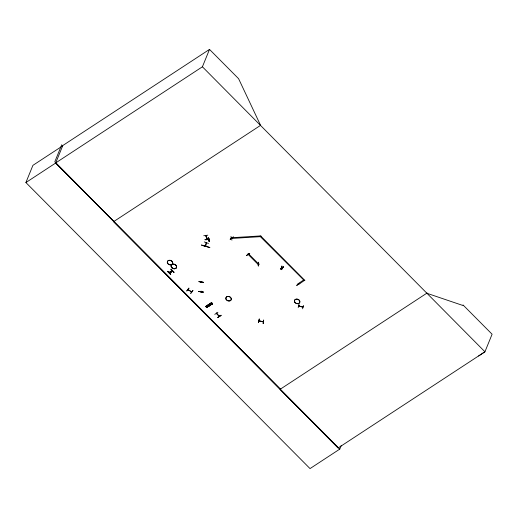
<?xml version="1.0" encoding="UTF-8"?>
<svg xmlns="http://www.w3.org/2000/svg" width="518" height="518" viewBox="0 0 518 518"><rect width="100%" height="100%" fill="white"/><g stroke="black" fill="none" stroke-linecap="round" stroke-linejoin="round"><path stroke-width="0.78" d="M188.202 289.368L187.924 289.704M191.589 291.433L191.362 291.841L191.453 291.485M203.185 292.055C189.601 290.371 212.374 293.188 198.763 291.511M201.36 281.883L201.243 282.537L201.204 281.857M200.978 291.213L200.867 291.828L201.101 291.271M258.456 262.244L258.307 265.999L258.411 262.348M258.294 265.961L258.476 262.244M258.922 264.154L258.87 263.908M281.786 267.547L281.28 267.897L281.87 267.722M281.378 267.767L281.481 267.495M281.76 269.703L281.889 265.961L281.792 269.58M205.743 245.642L205.406 246.192L205.594 245.597M206.397 243.13L206.281 242.761M203.14 292.184L198.77 291.472M205.044 239.562L209.253 238.908M216.802 313.494L216.524 313.701L216.382 313.157M219.004 316.161L219.308 316.453L219.49 316.045M231.786 238.319L232.187 238.481M248.161 254.241C247.572 254.137 247.623 254.778 248.18 254.157M281.915 268.097L282.368 268.33L282.232 267.787M298.316 283.981L298.077 284.376L298.109 283.767M258.45 322.481L259.311 318.881L258.482 322.468M259.188 320.461L259.078 320.726M259.356 320.959L259.486 320.532M263.267 323.679L263.656 319.969L263.073 323.62M298.206 307.614L298.931 304.034M299.113 305.724L298.983 306.125L298.595 305.84M302.486 306.727L302.415 307.057M303.464 305.406L302.583 308.812M203.296 245.72C224.087 251.457 187.419 241.161 207.679 246.736M204.267 241.919L208.495 243.454M205.4 246.141L206.255 242.8M201.262 282.485L201.275 282.148L201.068 282.427M208.67 239.659L209.214 239.452M216.271 313.422L219.256 316.42M341.304 445.363L339.776 449.106L310.029 468.596L25.9 182.55L32.919 165.346L62.665 145.856M61.765 144.742L54.804 161.804L113.869 221.471M25.9 182.55L55.646 163.053L62.801 145.532L209.505 49.404L238.591 78.684L260.58 125.35L260.276 125.615M280.406 389.128L55.704 162.911L202.409 66.79L209.505 49.404M167.554 271.477L170.733 274.436L167.748 271.277M169.043 272.695L172.248 270.571L169.095 272.636M169.425 273.09L172.591 270.914L169.451 272.992M173.886 272.371L170.895 269.282L173.951 272.254M203.742 235.729L207.809 235.178M205.698 235.722L205.814 235.392M205.957 235.373L207.194 239.258L207.297 238.94M205.97 235.412L205.834 236.04L206.119 235.696M207.2 238.688L207.006 239.284L207.148 238.656M208.21 237.743L209.194 241.556L208.126 237.872M206.183 243.143L206.384 242.508M206.533 242.554L205.594 246.225L205.782 245.687M189.031 288.222L186.914 290.935M206.332 243.188L206.559 242.638M187.989 289.763L188.099 289.348M188.461 289.53L188.358 289.672M208.896 239.549L208.845 239.361M209.246 238.882C207.414 240.488 200.602 239.607 209.214 239.063M209.091 239.782L209.142 239.348M209.194 241.556L208.223 237.743M192.916 290.417L190.773 293.279M191.906 291.673L191.628 292.003L191.854 291.595M201.165 291.53L201.016 291.854L201.133 291.239M233.236 237.011L230.257 239.076M231.151 238.157L231.099 237.969M231.397 237.956L230.931 238.248L231.391 238.241M231.494 237.989L231.345 238.39M261.072 236.046L260.366 236.668L232.07 238.429L231.954 237.503M231.954 237.917L231.74 238.293M231.902 238.202L232.045 238.584L232.161 238.215M232.07 238.584L232.258 238.176M231.922 240.138L230.97 236.448M230.206 239.232L233.437 237.043L230.199 239.174M206.397 306.06L207.433 307.019M206.786 305.808L207.815 306.766M207.873 305.089L208.909 306.047M214.756 314.4L217.903 312.283M216.31 313.494L216.492 313.086M219.386 316.349L216.589 313.125M216.641 313.442L216.796 313.338M220.998 315.242L217.787 317.45L221.011 315.261M219.153 315.863L219.004 316.2L219.282 315.838M247.798 253.975L247.973 254.26M248.705 253.969L258.799 264.135L258.184 264.536L248.09 254.37L248.789 253.755M249.65 253.36L246.419 255.555L249.754 253.645M304.254 280.549L260.366 236.668L260.25 235.735M258.184 264.536L258.566 263.856M258.514 264.012L258.806 264.361M258.793 264.335L258.909 263.953M259.052 320.888L259.091 320.474M283.417 266.835L280.445 268.9M281.28 267.897L281.436 267.528M282.135 267.741L282.232 268.408L282.439 268M280.393 269.049L283.624 266.861L280.355 268.991M263.04 321.425L263.008 321.6M263.422 321.561L263.299 321.931M297.986 283.799L298.154 284.084M304.869 280.141L298.912 284.207L298.413 283.398M296.775 285.528L299.851 283.204L296.678 285.25M303.665 279.953L298.323 283.611M299.08 305.672L298.938 306.099M302.616 306.643L302.389 307.025M302.913 306.727L302.771 307.174L298.556 305.976L298.724 305.614L298.575 306.008M302.998 306.786L302.868 307.161M170.551 271.866L170.726 272.099M171.076 271.976L170.772 271.672M208.709 239.653L209.078 239.62M209.123 239.776L208.76 239.795M186.674 290.954L188.843 288.086M191.375 291.828L191.809 291.925M190.695 293.402L192.91 290.404M167.683 271.387L170.713 274.436L167.722 271.303M258.372 264.128L258.799 264.186M205.711 235.638L206.98 239.219M302.415 306.909L302.894 307.038M202.409 66.79L484.932 351.787L478.593 356.015M260.58 125.35L113.526 221.698L338.228 447.915L484.932 351.787L492.1 334.227L463.014 304.947L462.814 305.452L426.767 293.227M171.037 269.205L174.054 272.254M168.9 272.572L172.054 270.506M169.554 273.239L172.708 271.167M206.682 307.407L212.516 303.729L211.409 302.7L205.717 306.436L206.067 306.786L211.888 303.004M205.847 306.565L211.713 302.907M206.52 307.258L212.509 303.755L206.714 307.446M206.06 306.786L205.84 306.378L206.831 307.459L212.464 303.587L211.609 302.732L205.737 306.455L206.857 307.601M206.676 307.407L212.438 303.742M217.825 317.456L221.102 315.52M427.11 293.007L280.057 389.355L338.105 447.992M298.672 305.86L302.81 306.993M191.764 291.88L188.099 289.62M188.034 289.627L188.377 289.821M191.673 292.003L187.963 289.724M231.87 237.717L260.166 235.949M231.352 238.241L231.002 238.39M263.209 321.931L259.026 320.875M212.322 303.529L212.568 303.872M259.084 320.707L263.235 321.749M199.003 281.695L203.38 282.42M260.981 236.266L304.778 280.361M210.93 303.088L211.94 304.105M55.646 163.053L339.776 449.106M199.009 281.559L203.419 282.323L199.003 281.559M208.378 305.231L209 305.471L208.378 305.231M207.388 305.367L208.372 306.449L207.388 305.367M208.476 304.655L209.46 305.73L208.476 304.655M294.742 302.201A2.791 2.195 22.2 0 0 299.449 302.946A2.791 2.195 22.2 0 0 297.177 299.203A2.791 2.195 22.2 0 0 294.742 302.201M294.787 302.091A2.791 2.195 22.2 0 0 299.495 302.836A2.791 2.195 22.2 0 0 297.222 299.093A2.791 2.195 22.2 0 0 294.787 302.091M226.172 299.482A2.791 2.195 22.2 0 0 230.873 300.233A2.791 2.195 22.2 0 0 228.606 296.49A2.791 2.195 22.2 0 0 226.172 299.482M226.217 299.372A2.791 2.195 22.2 0 0 230.918 300.123A2.791 2.195 22.2 0 0 228.652 296.38A2.791 2.195 22.2 0 0 226.217 299.372M167.605 263.377A2.791 2.195 22.2 0 0 172.306 264.122A2.791 2.195 22.2 0 0 170.04 260.379A2.791 2.195 22.2 0 0 167.605 263.377M167.651 263.261A2.791 2.195 22.2 0 0 172.352 264.012A2.791 2.195 22.2 0 0 170.085 260.269A2.791 2.195 22.2 0 0 167.651 263.261M171.49 267.21A2.81 2.208 22.2 0 0 176.217 267.961A2.81 2.208 22.2 0 0 173.938 264.193A2.791 2.195 22.2 0 0 171.523 267.159A2.791 2.195 22.2 0 0 176.224 267.903A2.791 2.195 22.2 0 0 173.951 264.161A2.81 2.208 22.2 0 0 171.49 267.21M171.477 267.269A2.791 2.195 22.2 0 0 176.178 268.02A2.791 2.195 22.2 0 0 173.906 264.271A2.791 2.195 22.2 0 0 171.477 267.269"/></g></svg>
